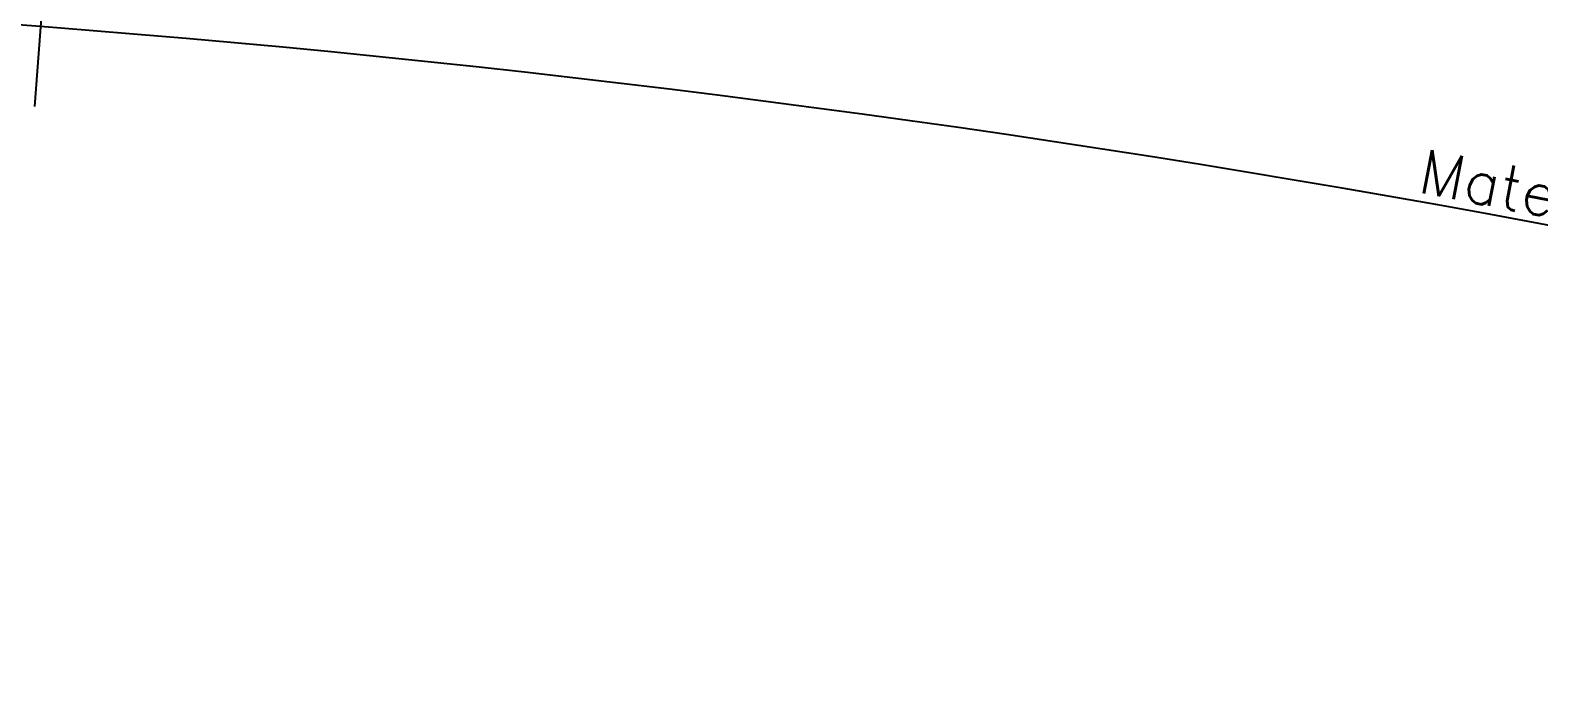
# Model space of a CAD drawing. Extents: x -165 to 137, y 302 to 416.
# Drawn here: x 13.31 to 50.95, y 309.56 to 325.82 of the extents above; entities that cross this region are included whole.
import ezdxf

# ---------------------------------------------------------------- set-up
doc = ezdxf.new("R2010")
doc.units = 0
doc.header["$LTSCALE"] = 0.02
doc.header["$MEASUREMENT"] = 0
doc.layers.get('0').update_dxf_attribs({"linetype": 'CONTINUOUS'})
doc.layers.get('DEFPOINTS').update_dxf_attribs({"linetype": 'CONTINUOUS'})
doc.layers.add('USO1', color=2, linetype='CONTINUOUS')
doc.styles.add('1', font='romans.shx', dxfattribs={"height": 1.1})
doc.dimstyles.new('1-600', dxfattribs={"dimtxt": 1.1, "dimasz": 2.5, "dimexe": 2, "dimexo": 4, "dimgap": 0.2, "dimtad": 1, "dimdec": 0, "dimzin": 4, "dimdsep": 46, "dimlunit": 6, "dimtxsty": '1', "dimblk1": 'NONE', "dimblk2": 'NONE', "dimsah": 1, "dimcen": 0, "dimclrd": 2, "dimclre": 2, "dimclrt": 2, "dimadec": 0, "dimazin": 0, "dimtfac": 1, "dimtdec": 0, "dimtmove": 2, "dimatfit": 3, "dimldrblk": 'NONE', "dimfxl": 0, "dimtolj": 1, "dimtzin": 0, "dimarcsym": 0})

# ---------------------------------------------------------------- blocks, each defined once
blk = doc.blocks.new('*D69')
at = {"layer": 'DEFPOINTS', "color": 0, "transparency": 16777216}
for p in [(14.186, 333.887), (14.071, 332.392), (-88.708, 326.864), (-20.129, 326.875), (-88.392, 325.397)]:
    blk.add_point(p, dxfattribs=at)
at = {"layer": 'USO1', "color": 2, "lineweight": -2, "transparency": 16777216}
for p, q in [((13.764, 328.404), (13.418, 323.916)), ((-87.548, 321.488), (-86.604, 317.117))]:
    blk.add_line(p, q, dxfattribs=at)
blk.add_arc((-13.27, -22.605), 349.548, 85.59592, 102.18129, dxfattribs=at)
at = {"layer": 'USO1', "color": 2, "transparency": 16777216, "insert": (-37.026, 326.886), "char_height": 1.1, "attachment_point": 5, "rotation": 3.8886, "style": '1'}
blk.add_mtext('\\A1;Geociências', dxfattribs=at)
blk = doc.blocks.new('_NONE')
at = {"color": 0, "linetype": 'ByBlock'}
blk.add_circle((0, 0), 0.25, dxfattribs=at)
blk = doc.blocks.new('*D83')
at = {"layer": 'DEFPOINTS', "color": 0, "transparency": 16777216}
for p in [(14.186, 333.887), (14.071, 332.392), (91.984, 319.123), (64.658, 318.156), (91.543, 317.69)]:
    blk.add_point(p, dxfattribs=at)
at = {"layer": 'USO1', "color": 2, "lineweight": -2, "transparency": 16777216}
for p, q in [((13.764, 328.404), (13.418, 323.917)), ((90.368, 313.866), (89.045, 309.565))]:
    blk.add_line(p, q, dxfattribs=at)
blk.add_arc((-13.34, -23.512), 350.458, 72.913, 85.59592, dxfattribs=at)
at = {"layer": 'USO1', "color": 2, "transparency": 16777216, "insert": (52.142, 321.537), "char_height": 1.1, "attachment_point": 5, "rotation": 349.2545, "style": '1'}
blk.add_mtext('\\A1;Matemática', dxfattribs=at)

msp = doc.modelspace()

# ---------------------------------------------------------------- dimensions: what is measured, and where the dimension line sits
at = {"layer": 'USO1'}
for base, line1, line2, text, picture, middle in [((-20.129, 326.875), ((14.186, 333.887), (14.071, 332.392)), ((-88.708, 326.864), (-88.392, 325.397)), 'Geociências', '*D69', (-37.026, 326.886)), ((64.658, 318.156), ((91.543, 317.69), (91.984, 319.123)), ((14.186, 333.887), (14.071, 332.392)), 'Matemática', '*D83', (52.142, 321.537))]:
    dim = msp.add_angular_dim_2l(base=base, line1=line1, line2=line2, text=text, dimstyle='1-600', override={"dimazin": 1}, dxfattribs=at)
    dim.commit()
    dim.dimension.update_dxf_attribs({"geometry": picture, "text_midpoint": middle})

doc.saveas('drawing.dxf')
